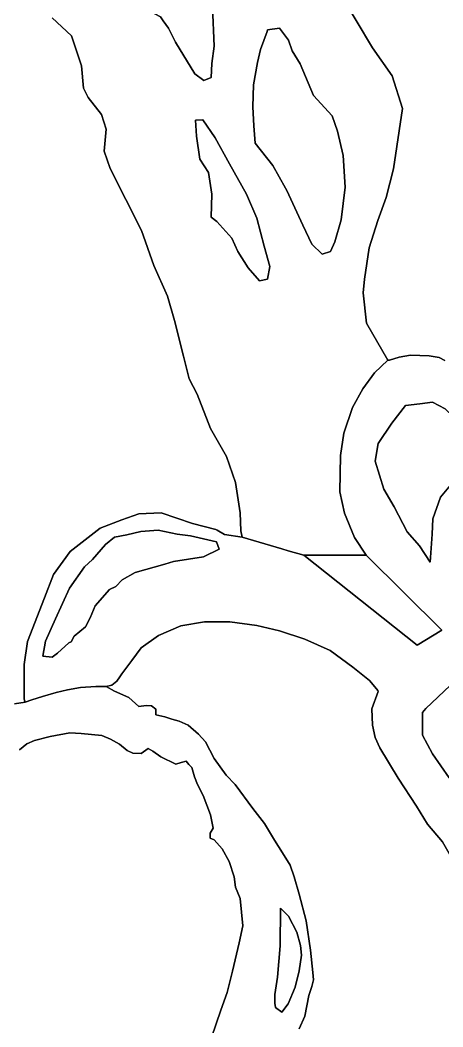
# Model space of a CAD drawing. Header units: inches. Extents: x 288635 to 1232953, y 676945 to 1655780.
# Drawn here: x 573695 to 583176, y 1516182 to 1538781 of the extents above; entities that cross this region are included whole.
import ezdxf

# ---------------------------------------------------------------- set-up
doc = ezdxf.new("R2010")
doc.units = ezdxf.units.IN
doc.header["$MEASUREMENT"] = 0
doc.layers.add('Images', color=7, linetype='Continuous')
picture_1 = doc.add_image_def('image2.jpg', size_in_pixel=(2586, 3753))

msp = doc.modelspace()

# ---------------------------------------------------------------- linework, layer by layer
at = {"color": 1}
for points in [[(577981.8663, 1537491.1017), (577815.1784, 1537427.6015), (577615.3952, 1537572.7316), (577178.8318, 1538287.108), (577021.4269, 1538602.3539), (576906.728, 1538766.5818), (576846.8015, 1538852.3856), (576600.7385, 1538979.3859), (576410.2381, 1539058.761), (576180.0502, 1539495.3244), (576049.206, 1539713.6553), (575858.5808, 1539912.044), (575795.0807, 1540126.3569), (575829.4541, 1540271.487), (576033.2061, 1540404.17), (576303.9721, 1540459.2725), (576814.7207, 1540485.5295), (577092.5338, 1540280.477), (577406.3964, 1539959.6691), (577668.3344, 1539626.2934), (578012.271, 1539080.8596), (578045.3664, 1538193.5718), (577997.7413, 1537804.6335), (577981.8663, 1537491.1017)], [(577092.5338, 1540280.477), (576814.7207, 1540485.5295), (576303.9721, 1540459.2725), (576033.2061, 1540404.17), (575829.4541, 1540271.487), (575795.0807, 1540126.3569), (575858.5808, 1539912.044), (576049.206, 1539713.6553), (576180.0502, 1539495.3244), (576410.2381, 1539058.761), (576600.7385, 1538979.3859), (576846.8015, 1538852.3856), (576906.728, 1538766.5818), (577021.4269, 1538602.3539), (577178.8318, 1538287.108), (577615.3952, 1537572.7316), (577815.1784, 1537427.6015), (577981.8663, 1537491.1017), (577997.7413, 1537804.6335), (578045.3664, 1538193.5718), (578012.271, 1539080.8596), (577668.3344, 1539626.2934), (577406.3964, 1539959.6691), (577092.5338, 1540280.477)], [(580657.8543, 1533587.5144), (580472.9009, 1533524.5985), (580238.7534, 1533752.6147), (580035.553, 1534178.0656), (579675.4274, 1534955.9611), (579646.6551, 1535007.6038), (579363.025, 1535516.6834), (578966.3696, 1536022.5961), (578939.9362, 1536408.5415), (578914.7758, 1536836.1915), (578930.6508, 1537328.3175), (579017.9635, 1537828.381), (579085.4324, 1538122.069), (579237.2374, 1538526.8127), (579242.5859, 1538564.921), (579508.502, 1538597.6744), (579711.7024, 1538330.9739), (579798.212, 1538088.6701), (579973.4334, 1537801.9442), (580276.8535, 1537092.7214), (580691.4124, 1536629.2544), (580816.6046, 1536286.2698), (580941.5801, 1535742.2746), (580988.0549, 1535035.3173), (580892.8047, 1534298.7158), (580750.7139, 1533802.4115), (580657.8543, 1533587.5144)], [(579017.9635, 1537828.381), (578930.6508, 1537328.3175), (578914.7758, 1536836.1915), (578939.9362, 1536408.5415), (578966.3696, 1536022.5961), (579363.025, 1535516.6834), (579646.6551, 1535007.6038), (579675.4274, 1534955.9611), (580035.553, 1534178.0656), (580238.7534, 1533752.6147), (580472.9009, 1533524.5985), (580657.8543, 1533587.5144), (580750.7139, 1533802.4115), (580892.8047, 1534298.7158), (580988.0549, 1535035.3173), (580941.5801, 1535742.2746), (580816.6046, 1536286.2698), (580691.4124, 1536629.2544), (580276.8535, 1537092.7214), (579973.4334, 1537801.9442), (579798.212, 1538088.6701), (579711.7024, 1538330.9739), (579508.502, 1538597.6744), (579242.5859, 1538564.921), (579237.2374, 1538526.8127), (579085.4324, 1538122.069), (579017.9635, 1537828.381)], [(579242.5859, 1532968.9723), (579065.9193, 1532931.1541), (578806.6271, 1533222.1964), (578580.0831, 1533588.71), (578441.5014, 1533888.9477), (578110.219, 1534264.3258), (577981.1255, 1534359.907), (577994.7531, 1534874.3218), (577916.4924, 1535363.4511), (577727.125, 1535661.6596), (577653.0415, 1536174.9523), (577631.8748, 1536534.7864), (577795.9168, 1536540.078), (578065.7923, 1536137.9106), (578388.8548, 1535558.0654), (578769.5854, 1534873.1997), (579004.9514, 1534337.94), (579169.0306, 1533704.5251), (579293.4614, 1533253.9465), (579242.5859, 1532968.9723)], [(578065.7923, 1536137.9106), (577795.9168, 1536540.078), (577631.8748, 1536534.7864), (577653.0415, 1536174.9523), (577727.125, 1535661.6596), (577916.4924, 1535363.4511), (577994.7531, 1534874.3218), (577981.1255, 1534359.907), (578110.219, 1534264.3258), (578441.5014, 1533888.9477), (578580.0831, 1533588.71), (578806.6271, 1533222.1964), (579065.9193, 1532931.1541), (579242.5859, 1532968.9723), (579293.4614, 1533253.9465), (579169.0306, 1533704.5251), (579004.9514, 1534337.94), (578769.5854, 1534873.1997), (578388.8548, 1535558.0654), (578065.7923, 1536137.9106)], [(582655.2767, 1526977.2163), (582887.9118, 1526611.2731), (582933.1535, 1527239.7239), (582954.3202, 1527588.9746), (583123.6539, 1528075.8089), (583345.9043, 1528340.3928), (583856.1023, 1528652.7045), (584283.1261, 1528627.4476), (584137.4545, 1528838.8766), (583959.7389, 1529292.8947), (583578.7381, 1529716.2288), (583229.4874, 1530054.8962), (582943.7368, 1530203.0631), (582657.9863, 1530171.3131), (582340.4856, 1530128.9797), (582028.9795, 1529734.978), (581723.1323, 1529279.6332), (581660.0978, 1528877.4596), (581853.6513, 1528255.7259), (582086.4851, 1527853.5584), (582377.7086, 1527291.8752), (582655.2767, 1526977.2163)], [(584137.4545, 1528838.8766), (584283.1261, 1528627.4476), (583856.1023, 1528652.7045), (583345.9043, 1528340.3928), (583123.6539, 1528075.8089), (582954.3202, 1527588.9746), (582933.1535, 1527239.7239), (582887.9118, 1526611.2731), (582655.2767, 1526977.2163), (582377.7086, 1527291.8752), (582086.4851, 1527853.5584), (581853.6513, 1528255.7259), (581660.0978, 1528877.4596), (581723.1323, 1529279.6332), (582028.9795, 1529734.978), (582340.4856, 1530128.9797), (582657.9863, 1530171.3131), (582943.7368, 1530203.0631), (583229.4874, 1530054.8962), (583578.7381, 1529716.2288), (583959.7389, 1529292.8947), (584137.4545, 1528838.8766)], [(577217.621, 1527244.2655), (576792.9337, 1527329.3076), (576401.3496, 1527302.8492), (576089.1407, 1527223.474), (575808.6818, 1527175.8489), (575607.598, 1527006.5153), (575315.7107, 1526672.5483), (575136.6388, 1526509.0976), (574803.2631, 1526027.555), (574491.0541, 1525344.9286), (574263.512, 1524842.2193), (574201.365, 1524505.8225), (574416.9707, 1524482.3852), (574533.3876, 1524572.3437), (574789.9255, 1524800.1027), (574836.3662, 1524823.3231), (574908.9757, 1524950.3898), (575157.8055, 1525165.0116), (575263.639, 1525360.8036), (575377.4977, 1525636.1247), (575696.3654, 1526002.8226), (575840.4318, 1526069.8884), (575983.3071, 1526218.0553), (576276.9947, 1526383.989), (576939.8079, 1526569.5766), (577137.3044, 1526628.0941), (577808.9358, 1526731.348), (578158.1865, 1526905.9734), (578099.978, 1527070.0154), (577512.6018, 1527202.3073), (577217.621, 1527244.2655)], [(574533.3876, 1524572.3437), (574416.9707, 1524482.3852), (574201.365, 1524505.8225), (574263.512, 1524842.2193), (574491.0541, 1525344.9286), (574803.2631, 1526027.555), (575136.6388, 1526509.0976), (575315.7107, 1526672.5483), (575607.598, 1527006.5153), (575808.6818, 1527175.8489), (576089.1407, 1527223.474), (576401.3496, 1527302.8492), (576792.9337, 1527329.3076), (577217.621, 1527244.2655), (577512.6018, 1527202.3073), (578099.978, 1527070.0154), (578158.1865, 1526905.9734), (577808.9358, 1526731.348), (577137.3044, 1526628.0941), (576939.8079, 1526569.5766), (576276.9947, 1526383.989), (575983.3071, 1526218.0553), (575840.4318, 1526069.8884), (575696.3654, 1526002.8226), (575377.4977, 1525636.1247), (575263.639, 1525360.8036), (575157.8055, 1525165.0116), (574908.9757, 1524950.3898), (574836.3662, 1524823.3231), (574789.9255, 1524800.1027), (574533.3876, 1524572.3437)], [(583151.6223, 1525087.8788), (582598.6236, 1524752.8735), (580054.8431, 1526768.4932), (581176.3639, 1526769.9332), (581455.0361, 1526770.291), (583151.6223, 1525087.8788)], [(579714.8571, 1518663.764), (579532.8234, 1518845.7977), (579528.5901, 1517999.1293), (579465.09, 1517300.6279), (579405.8232, 1516906.9271), (579405.8232, 1516716.4267), (579422.7566, 1516614.8265), (579566.6902, 1516513.2263), (579706.3905, 1516695.26), (579867.2574, 1517076.2608), (579956.1576, 1517440.3282), (580002.7244, 1517791.6956), (579985.791, 1518011.8293), (579901.1242, 1518308.1633), (579714.8571, 1518663.764)], [(579706.3905, 1516695.26), (579566.6902, 1516513.2263), (579422.7566, 1516614.8265), (579405.8232, 1516716.4267), (579405.8232, 1516906.9271), (579465.09, 1517300.6279), (579528.5901, 1517999.1293), (579532.8234, 1518845.7977), (579714.8571, 1518663.764), (579901.1242, 1518308.1633), (579985.791, 1518011.8293), (580002.7244, 1517791.6956), (579956.1576, 1517440.3282), (579867.2574, 1517076.2608), (579706.3905, 1516695.26)]]:
    msp.add_lwpolyline(points, close=True, dxfattribs=at)
for points in [[(580722.3334, 1539634.1177), (581556.5105, 1538237.3522), (581595.1966, 1538159.5826), (582037.8881, 1537533.1576), (582271.0301, 1536800.9726), (582068.9638, 1535446.1862), (581904.5378, 1534802.6521), (581714.0375, 1534281.9511), (581523.5371, 1533672.3498), (581415.5869, 1532967.4984), (581392.0847, 1532661.5764), (581463.9884, 1531979.7068), (581943.128, 1531151.2098), (581640.6948, 1530866.9671), (581379.8801, 1530506.0278), (581152.5376, 1530089.0906), (580955.4064, 1529509.6691), (580882.662, 1529005.6197), (580866.787, 1528195.9931), (580966.809, 1527715.3605), (581191.8412, 1527168.3554), (581455.0361, 1526770.291), (581176.3639, 1526769.9332), (580054.8431, 1526768.4932), (579710.3052, 1526865.0497), (579561.3122, 1526914.6703), (578674.3945, 1527176.5741), (578641.2916, 1527317.2744), (578628.9554, 1527720.3988), (578527.3552, 1528399.8501), (578324.1548, 1528984.0513), (577966.7362, 1529615.8666), (577666.1771, 1530386.3983), (577485.2295, 1530730.3035), (577358.2293, 1531238.3045), (577159.7914, 1532039.9936), (577001.041, 1532587.6822), (576691.4779, 1533270.3085), (576419.0113, 1534058.9501), (575713.4672, 1535449.8156), (575580.2257, 1535842.0637), (575624.0006, 1536330.506), (575516.7256, 1536659.6278), (575222.3644, 1537040.9696), (575119.8498, 1537254.9415), (575068.2698, 1537758.83), (574849.9742, 1538429.6939), (574416.5331, 1538836.4348)], [(583221.4185, 1531138.3786), (583094.5496, 1531210.9954), (582872.2992, 1531242.7454), (582447.6421, 1531258.6205), (582197.6103, 1531218.9329), (581979.5615, 1531150.8441), (581943.128, 1531151.2098), (581463.9884, 1531979.7068), (581392.0847, 1532661.5764), (581415.5869, 1532967.4984), (581523.5371, 1533672.3498), (581714.0375, 1534281.9511), (581904.5378, 1534802.6521), (582068.9638, 1535446.1862), (582271.0301, 1536800.9726), (582037.8881, 1537533.1576), (581595.1966, 1538159.5826), (581556.5105, 1538237.3522), (580722.3334, 1539634.1177)], [(574416.5331, 1538836.4348), (574849.9742, 1538429.6939), (575068.2698, 1537758.83), (575119.8498, 1537254.9415), (575222.3644, 1537040.9696), (575516.7256, 1536659.6278), (575624.0006, 1536330.506), (575580.2257, 1535842.0637), (575713.4672, 1535449.8156), (576419.0113, 1534058.9501), (576691.4779, 1533270.3085), (577001.041, 1532587.6822), (577159.7914, 1532039.9936), (577358.2293, 1531238.3045), (577485.2295, 1530730.3035), (577666.1771, 1530386.3983), (577966.7362, 1529615.8666), (578324.1548, 1528984.0513), (578527.3552, 1528399.8501), (578527.3552, 1528399.8501), (578628.9554, 1527720.3988), (578641.2916, 1527317.2744), (578674.3945, 1527176.5741), (578280.3659, 1527237.5656), (578114.7564, 1527329.3097), (578083.6548, 1527346.5392), (577559.9791, 1527478.5568), (576856.4339, 1527723.1407), (576359.0162, 1527701.9739), (575978.0154, 1527564.3903), (575491.1811, 1527373.89), (574813.8464, 1526855.3056), (574446.1891, 1526340.1808), (574241.7313, 1525816.4782), (573859.0632, 1524836.3031), (573788.9975, 1524314.8684), (573788.7773, 1524071.8144), (573788.3953, 1523650.2281), (573788.2963, 1523541.0222), (573808.0404, 1523472.4329), (573566.5282, 1523436.7882)], [(583380.6309, 1519968.8803), (583166.318, 1520334.0061), (582832.9423, 1520730.8818), (582586.8794, 1521135.6952), (582174.1285, 1521762.7589), (581761.3777, 1522445.3853), (581658.19, 1522675.5732), (581594.6899, 1522953.3863), (581581.7382, 1523319.0359), (581724.8419, 1523712.2888), (581721.414, 1523716.3497), (581724.8419, 1523725.7697), (581528.9849, 1523957.7907), (581158.5675, 1524255.4476), (580649.2435, 1524632.4796), (580080.3882, 1524883.8342), (579511.5329, 1525069.043), (579002.209, 1525194.7203), (578400.2807, 1525274.0954), (577831.4254, 1525274.0954), (577302.6687, 1525187.5823), (576799.5483, 1524969.824), (576409.2871, 1524692.0109), (576197.62, 1524407.5833), (575978.7208, 1524107.3203), (575929.4516, 1524039.7379), (575862.2695, 1523945.5089), (575747.9693, 1523850.2587), (575624.144, 1523824.8587), (575392.3686, 1523824.8587), (575052.6429, 1523799.4586), (574760.5423, 1523745.4835), (574503.3668, 1523685.1584), (574195.3912, 1523599.4332), (573960.4407, 1523523.233), (573808.0404, 1523472.4329), (573788.2963, 1523541.0222), (573788.3953, 1523650.2281), (573788.7773, 1524071.8144), (573788.9975, 1524314.8684), (573859.0632, 1524836.3031), (574241.7313, 1525816.4782), (574446.1891, 1526340.1808), (574813.8464, 1526855.3056), (575491.1811, 1527373.89), (575978.0154, 1527564.3903), (576359.0162, 1527701.9739), (576856.4339, 1527723.1407), (577559.9791, 1527478.5568), (578083.6548, 1527346.5392), (578114.7564, 1527329.3097), (578280.3659, 1527237.5656), (578674.3945, 1527176.5741), (579561.3122, 1526914.6703), (579710.3052, 1526865.0497), (580054.8431, 1526768.4932), (582598.6236, 1524752.8735), (583151.6223, 1525087.8788), (581455.0361, 1526770.291), (581191.8412, 1527168.3554), (580966.809, 1527715.3605), (580866.787, 1528195.9931), (580882.662, 1529005.6197), (580955.4064, 1529509.6691), (581152.5376, 1530089.0906), (581379.8801, 1530506.0278), (581640.6948, 1530866.9671), (581943.128, 1531151.2098), (581979.5615, 1531150.8441), (582197.6103, 1531218.9329), (582447.6421, 1531258.6205), (582872.2992, 1531242.7454), (583094.5496, 1531210.9954), (583094.5496, 1531210.9954), (583221.4185, 1531138.3786)], [(579955.4877, 1516138.8033), (580082.4879, 1516418.2038), (580168.8481, 1516885.5648), (580239.9682, 1517088.7652), (580275.5283, 1517241.1655), (580260.2883, 1517398.6458), (580209.4882, 1517906.6468), (580107.888, 1518561.9681), (579955.4877, 1519161.4093), (579843.7275, 1519552.5701), (579752.2873, 1519811.6506), (579579.5669, 1520085.9712), (579401.7666, 1520370.4517), (579173.1661, 1520746.3725), (578914.0856, 1521086.7332), (578517.8448, 1521620.1342), (578314.6444, 1521828.4147), (578045.4039, 1522209.4154), (577849.2717, 1522581.6502), (577696.8714, 1522749.2906), (577463.1909, 1522957.571), (577259.9905, 1523043.9312), (577097.4302, 1523089.6512), (576939.9499, 1523140.4513), (576741.8295, 1523186.1714), (576741.8295, 1523313.1717), (576640.2293, 1523389.3718), (576523.3891, 1523394.4519), (576355.7487, 1523374.1318), (576132.2283, 1523577.3322), (575812.1876, 1523719.5725), (575624.144, 1523824.8587), (575747.9693, 1523850.2587), (575862.2695, 1523945.5089), (575929.4516, 1524039.7379), (575978.7208, 1524107.3203), (576197.62, 1524407.5833), (576409.2871, 1524692.0109), (576799.5483, 1524969.824), (577302.6687, 1525187.5823), (577831.4254, 1525274.0954), (578400.2807, 1525274.0954), (579002.209, 1525194.7203), (579511.5329, 1525069.043), (580080.3882, 1524883.8342), (580649.2435, 1524632.4796), (581158.5675, 1524255.4476), (581528.9849, 1523957.7907), (581724.8419, 1523725.7697), (581721.414, 1523716.3497), (581724.8419, 1523712.2888), (581724.8419, 1523712.2888), (581581.7382, 1523319.0359), (581594.6899, 1522953.3863), (581658.19, 1522675.5732), (581761.3777, 1522445.3853), (582174.1285, 1521762.7589), (582586.8794, 1521135.6952), (582832.9423, 1520730.8818), (583166.318, 1520334.0061), (583380.6309, 1519968.8803)], [(583340.9434, 1523842.3881), (582794.6267, 1523331.5217), (582721.845, 1523237.3098), (582721.8446, 1523223.8289), (582721.8177, 1522747.0102), (582721.8171, 1522733.53), (582944.0676, 1522312.8416), (583317.1308, 1521773.0906)], [(583317.1308, 1521773.0906), (582944.0676, 1522312.8416), (582721.8171, 1522733.53), (582721.8177, 1522747.0102), (582721.8446, 1523223.8289), (582721.845, 1523237.3098), (582794.6267, 1523331.5217), (583340.9434, 1523842.3881)], [(573678.5834, 1522403.8499), (573846.2237, 1522535.9301), (574018.9441, 1522612.1303), (574369.4648, 1522698.4905), (574811.4256, 1522784.8506), (575065.4262, 1522764.5306), (575527.7071, 1522723.8905), (575720.7475, 1522642.6103), (575923.9479, 1522530.8501), (576096.6682, 1522383.5298), (576223.6685, 1522322.5697), (576406.5488, 1522317.4897), (576569.1092, 1522434.3299), (576670.7094, 1522368.2898), (576848.5097, 1522241.2895), (577183.7904, 1522078.7292), (577305.7106, 1522114.2893), (577422.5509, 1522144.7694), (577478.431, 1522068.5692), (577549.5511, 1522002.5291), (577603.443, 1521797.9346), (577674.5631, 1521620.1342), (577801.5634, 1521376.2938), (577964.1237, 1520939.4129), (578025.0838, 1520644.7723), (577959.0437, 1520533.0121), (577953.9637, 1520421.2518), (578050.4839, 1520380.6118), (578223.2042, 1520177.4114), (578380.6845, 1519892.9308), (578492.4448, 1519547.4901), (578528.0048, 1519318.8896), (578629.605, 1519059.8091), (578690.5652, 1518450.2079), (578604.205, 1518069.2071), (578456.8847, 1517434.2059), (578334.9644, 1516951.6049), (578197.8042, 1516555.3641), (577989.5237, 1515945.7629)]]:
    msp.add_lwpolyline(points, dxfattribs=at)
at = {"color": 1, "ltscale": 3}
for points in [[(573566.5282, 1523436.7882), (573808.0404, 1523472.4329), (573960.4407, 1523523.233), (574195.3912, 1523599.4332), (574503.3668, 1523685.1584), (574760.5423, 1523745.4835), (575052.6429, 1523799.4586), (575392.3686, 1523824.8587), (575624.144, 1523824.8587), (575812.1876, 1523719.5725), (576132.2283, 1523577.3322), (576355.7487, 1523374.1318), (576523.3891, 1523394.4519), (576640.2293, 1523389.3718), (576741.8295, 1523313.1717), (576741.8295, 1523186.1714), (576939.9499, 1523140.4513), (577097.4302, 1523089.6512), (577259.9905, 1523043.9312), (577463.1909, 1522957.571), (577696.8714, 1522749.2906), (577849.2717, 1522581.6502), (578045.4039, 1522209.4154), (578314.6444, 1521828.4147), (578517.8448, 1521620.1342), (578914.0856, 1521086.7332), (579173.1661, 1520746.3725), (579401.7666, 1520370.4517), (579579.5669, 1520085.9712), (579752.2873, 1519811.6506), (579843.7275, 1519552.5701), (579955.4877, 1519161.4093), (580107.888, 1518561.9681), (580209.4882, 1517906.6468), (580260.2883, 1517398.6458), (580275.5283, 1517241.1655), (580239.9682, 1517088.7652), (580168.8481, 1516885.5648), (580082.4879, 1516418.2038), (579955.4877, 1516138.8033)], [(577989.5237, 1515945.7629), (578197.8042, 1516555.3641), (578334.9644, 1516951.6049), (578456.8847, 1517434.2059), (578604.205, 1518069.2071), (578690.5652, 1518450.2079), (578629.605, 1519059.8091), (578528.0048, 1519318.8896), (578492.4448, 1519547.4901), (578380.6845, 1519892.9308), (578223.2042, 1520177.4114), (578050.4839, 1520380.6118), (577953.9637, 1520421.2518), (577959.0437, 1520533.0121), (578025.0838, 1520644.7723), (577964.1237, 1520939.4129), (577801.5634, 1521376.2938), (577674.5631, 1521620.1342), (577603.443, 1521797.9346), (577549.5511, 1522002.5291), (577478.431, 1522068.5692), (577422.5509, 1522144.7694), (577305.7106, 1522114.2893), (577183.7904, 1522078.7292), (576848.5097, 1522241.2895), (576670.7094, 1522368.2898), (576569.1092, 1522434.3299), (576406.5488, 1522317.4897), (576223.6685, 1522322.5697), (576096.6682, 1522383.5298), (575923.9479, 1522530.8501), (575720.7475, 1522642.6103), (575527.7071, 1522723.8905), (575065.4262, 1522764.5306), (574811.4256, 1522784.8506), (574369.4648, 1522698.4905), (574018.9441, 1522612.1303), (573846.2237, 1522535.9301), (573678.5834, 1522403.8499)]]:
    msp.add_lwpolyline(points, dxfattribs=at)

# ---------------------------------------------------------------- pictures from other files: only their frames are drawn
at = {"layer": 'Images'}
image = msp.add_image(picture_1, insert=(558628.1137, 1501695.41), size_in_units=(43471.2794, 63088.8289), rotation=-14.908366421, dxfattribs=at)
image.dxf.flags = 7

doc.saveas('drawing.dxf')
